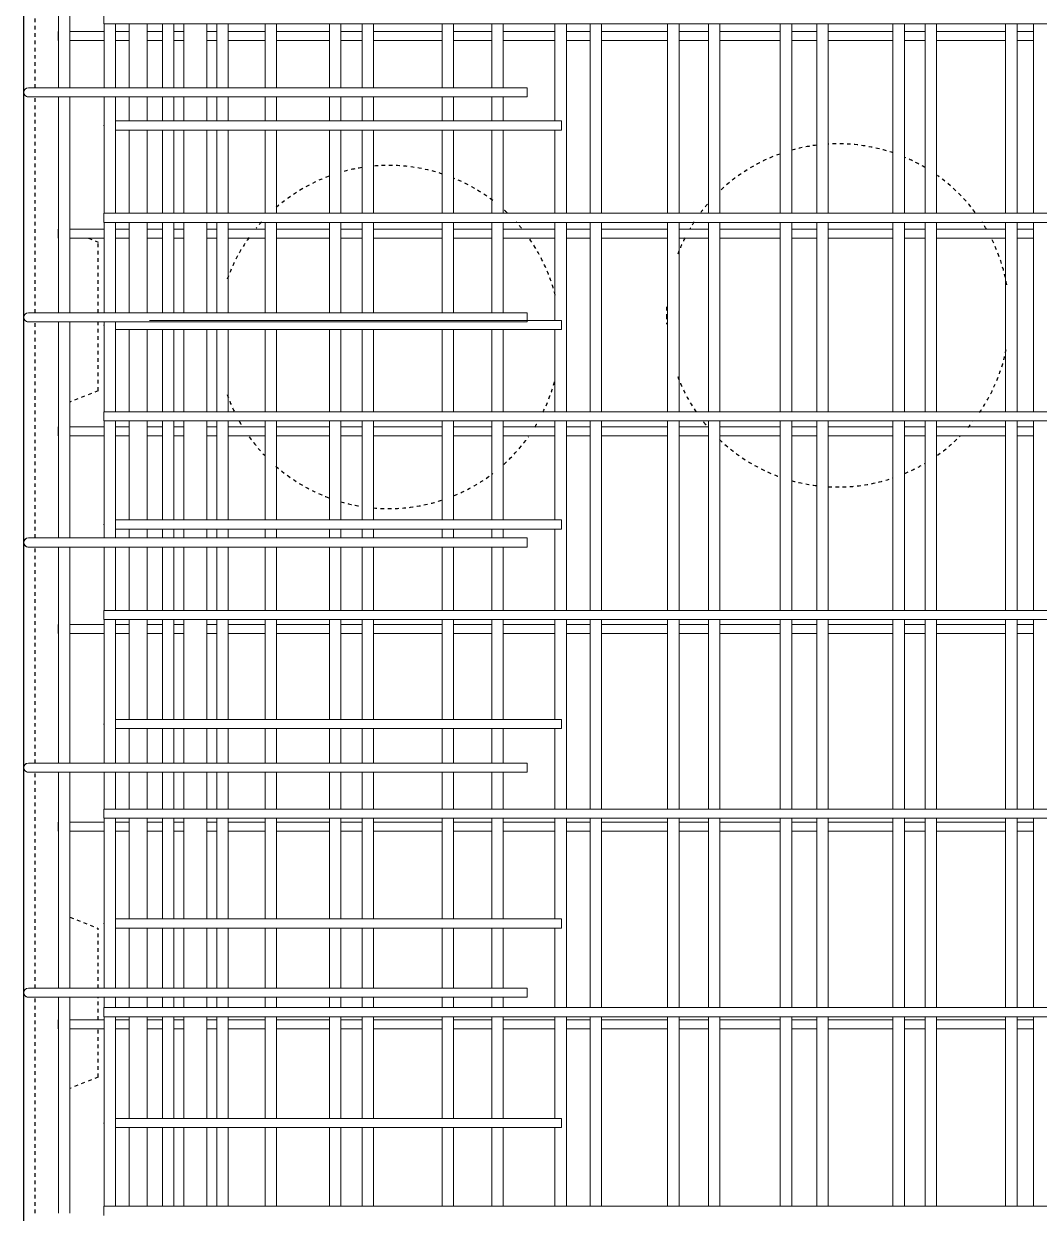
# Model space of a CAD drawing. Header units: millimetres. Extents: x -7141 to 5307, y -2677 to 10424.
# Drawn here: x -4296 to -3409, y 894 to 1933 of the extents above; entities that cross this region are included whole.
import ezdxf

# ---------------------------------------------------------------- set-up
doc = ezdxf.new("R2010")
doc.units = ezdxf.units.MM
doc.linetypes.add('Dash', pattern=[6.36, 3.18, -3.18])
for name, color, linetype, lineweight in [('A-WALL', 113, 'Continuous', 25), ('A-WALL-HDLN', 110, 'Dash', 25), ('S-RBAR', 171, 'Continuous', 18)]:
    doc.layers.add(name, color=color, linetype=linetype, lineweight=lineweight)

msp = doc.modelspace()

# ---------------------------------------------------------------- linework, layer by layer
at = {"layer": 'A-WALL'}
msp.add_line((-4296.2, -1395), (-4296.2, 7060), dxfattribs=at)
at = {"layer": 'A-WALL-HDLN'}
for p, q in [((-4286.2, 1877.4), (-4286.2, 2066.2)), ((-4286.2, 1680.7), (-4286.2, 1869.4)), ((-4239.7, 1745.9), (-4231.2, 1742.5)), ((-4231.2, 1680.7), (-4231.2, 1742.5)), ((-4286.2, 1483.9), (-4286.2, 1672.7)), ((-4231.2, 1612.5), (-4231.2, 1672.7)), ((-4231.2, 1612.5), (-4255.8, 1602.6)), ((-4286.2, 1287.1), (-4286.2, 1475.9)), ((-4286.2, 1090.3), (-4286.2, 1279.1)), ((-4255.8, 1152.4), (-4231.2, 1142.5)), ((-4231.2, 1090.3), (-4231.2, 1142.5)), ((-4286.2, 893.6), (-4286.2, 1082.3)), ((-4231.2, 1062.6), (-4231.2, 1082.3)), ((-4231.2, 1012.5), (-4231.2, 1054.6)), ((-4231.2, 1012.5), (-4255.8, 1002.6))]:
    msp.add_line(p, q, dxfattribs=at)
for centre, start, end in [((-3584.4, 1678.4), 97.1757, 105.7022), ((-3584.4, 1678.4), 71.1997, 93.312), ((-3977.1, 1659.5), 71.7395, 95.1833), ((-3584.4, 1678.4), 109.8485, 133.6523), ((-3584.4, 1678.4), 59.4541, 67.0534), ((-3977.1, 1659.5), 110.3882, 131.1623), ((-3977.1, 1659.5), 99.047, 106.242), ((-3584.4, 1678.4), 36.8969, 54.6256), ((-3977.1, 1659.5), 52.7393, 67.5932), ((-3977.1, 1659.5), 46.332, 47.9109), ((-3584.4, 1678.4), 139.5361, 143.1031), ((-3977.1, 1659.5), 137.8407, 140.6635), ((-3977.1, 1659.5), 39.3365, 42.1593), ((-3584.4, 1678.4), 146.9658, 149.7886), ((-3584.4, 1678.4), 30.2114, 33.0342), ((-3977.1, 1659.5), 144.5262, 160.4297), ((-3977.1, 1659.5), 14.112, 35.4738), ((-3584.4, 1678.4), 153.1355, 159.1266), ((-3584.4, 1678.4), 10.2914, 26.8645), ((-3584.4, 1678.4), 177.1277, 180), ((-3584.4, 1678.4), 180, 182.8723), ((-3584.4, 1678.4), 325.5037, 349.7086), ((-3977.1, 1659.5), 333.9749, 345.888), ((-3584.4, 1678.4), 200.8734, 214.4963), ((-3977.1, 1659.5), 199.5703, 206.0251), ((-3977.1, 1659.5), 209.3422, 211.6853), ((-3977.1, 1659.5), 328.3147, 330.6578), ((-3584.4, 1678.4), 218.3591, 220.4639), ((-3584.4, 1678.4), 319.1896, 321.6409), ((-3977.1, 1659.5), 215.548, 223.7088), ((-3977.1, 1659.5), 312.0891, 324.452), ((-3584.4, 1678.4), 305.3744, 315.3268), ((-3584.4, 1678.4), 226.3477, 250.1515), ((-3584.4, 1678.4), 292.9466, 300.5459), ((-3977.1, 1659.5), 228.8377, 249.6118), ((-3977.1, 1659.5), 292.4068, 307.2607), ((-3584.4, 1678.4), 254.2978, 262.8243), ((-3584.4, 1678.4), 266.688, 288.8003), ((-3977.1, 1659.5), 253.758, 260.953), ((-3977.1, 1659.5), 264.8167, 288.2605)]:
    msp.add_arc(centre, 150, start, end, dxfattribs=at)
at = {"layer": 'S-RBAR'}
for p, q in [((-4265.8, 1877.4), (-4265.8, 2066.2)), ((-4255.8, 1877.4), (-4255.8, 2066.2)), ((-4226.2, 1933.3), (-4226.2, 1941.3)), ((-4266.2, 1918.7), (-4266.2, 1926.7)), ((-4255.8, 1926.7), (-4225.9, 1926.7)), ((-4226.2, 1933.3), (-2591.2, 1933.3)), ((-4225.9, 1877.4), (-4225.9, 1933.3)), ((-4215.9, 1877.4), (-4215.9, 1933.3)), ((-4215.9, 1926.7), (-4204.2, 1926.7)), ((-4204.2, 1877.4), (-4204.2, 1933.3)), ((-4188.2, 1877.4), (-4188.2, 1933.3)), ((-4188.2, 1926.7), (-4174.9, 1926.7)), ((-4174.9, 1877.4), (-4174.9, 1933.3)), ((-4164.9, 1877.4), (-4164.9, 1933.3)), ((-4164.9, 1926.7), (-4156.2, 1926.7)), ((-4156.2, 1877.4), (-4156.2, 1933.3)), ((-4136.2, 1877.4), (-4136.2, 1933.3)), ((-4136.2, 1926.7), (-4127.4, 1926.7)), ((-4127.4, 1877.4), (-4127.4, 1933.3)), ((-4117.4, 1877.4), (-4117.4, 1933.3)), ((-4117.4, 1926.7), (-4085.2, 1926.7)), ((-4085.2, 1877.4), (-4085.2, 1933.3)), ((-4075.2, 1877.4), (-4075.2, 1933.3)), ((-4075.2, 1926.7), (-4028.9, 1926.7)), ((-4028.9, 1877.4), (-4028.9, 1933.3)), ((-4018.9, 1877.4), (-4018.9, 1933.3)), ((-4018.9, 1926.7), (-4000.5, 1926.7)), ((-4000.5, 1877.4), (-4000.5, 1933.3)), ((-3990.5, 1877.4), (-3990.5, 1933.3)), ((-3990.5, 1926.7), (-3930.4, 1926.7)), ((-3930.4, 1877.4), (-3930.4, 1933.3)), ((-3920.4, 1877.4), (-3920.4, 1933.3)), ((-3920.4, 1926.7), (-3887, 1926.7)), ((-3887, 1877.4), (-3887, 1933.3)), ((-3877, 1877.4), (-3877, 1933.3)), ((-3877, 1926.7), (-3831.9, 1926.7)), ((-3831.9, 1848.4), (-3831.9, 1933.3)), ((-3821.9, 1767.7), (-3821.9, 1933.3)), ((-3821.9, 1926.7), (-3801.1, 1926.7)), ((-3801.1, 1767.7), (-3801.1, 1933.3)), ((-3791.1, 1767.7), (-3791.1, 1933.3)), ((-3791.1, 1926.7), (-3733.4, 1926.7)), ((-3733.4, 1767.7), (-3733.4, 1933.3)), ((-3723.4, 1767.7), (-3723.4, 1933.3)), ((-3723.4, 1926.7), (-3697.6, 1926.7)), ((-3697.6, 1767.7), (-3697.6, 1933.3)), ((-3687.6, 1767.7), (-3687.6, 1933.3)), ((-3687.6, 1926.7), (-3634.9, 1926.7)), ((-3634.9, 1767.7), (-3634.9, 1933.3)), ((-3624.9, 1767.7), (-3624.9, 1933.3)), ((-3624.9, 1926.7), (-3602.9, 1926.7)), ((-3602.9, 1767.7), (-3602.9, 1933.3)), ((-3592.9, 1767.7), (-3592.9, 1933.3)), ((-3592.9, 1926.7), (-3536.4, 1926.7)), ((-3536.4, 1767.7), (-3536.4, 1933.3)), ((-3526.4, 1767.7), (-3526.4, 1933.3)), ((-3526.4, 1926.7), (-3508.2, 1926.7)), ((-3508.2, 1767.7), (-3508.2, 1933.3)), ((-3498.2, 1767.7), (-3498.2, 1933.3)), ((-3498.2, 1926.7), (-3437.9, 1926.7)), ((-3437.9, 1767.7), (-3437.9, 1933.3)), ((-3427.9, 1767.7), (-3427.9, 1933.3)), ((-3427.9, 1926.7), (-3413.5, 1926.7)), ((-3413.5, 1767.7), (-3413.5, 1933.3)), ((-4255.8, 1918.7), (-4225.9, 1918.7)), ((-4215.9, 1918.7), (-4204.2, 1918.7)), ((-4188.2, 1918.7), (-4174.9, 1918.7)), ((-4164.9, 1918.7), (-4156.2, 1918.7)), ((-4136.2, 1918.7), (-4127.4, 1918.7)), ((-4117.4, 1918.7), (-4085.2, 1918.7)), ((-4075.2, 1918.7), (-4028.9, 1918.7)), ((-4018.9, 1918.7), (-4000.5, 1918.7)), ((-3990.5, 1918.7), (-3930.4, 1918.7)), ((-3920.4, 1918.7), (-3887, 1918.7)), ((-3877, 1918.7), (-3831.9, 1918.7)), ((-3821.9, 1918.7), (-3801.1, 1918.7)), ((-3791.1, 1918.7), (-3733.4, 1918.7)), ((-3723.4, 1918.7), (-3697.6, 1918.7)), ((-3687.6, 1918.7), (-3634.9, 1918.7)), ((-3624.9, 1918.7), (-3602.9, 1918.7)), ((-3592.9, 1918.7), (-3536.4, 1918.7)), ((-3526.4, 1918.7), (-3508.2, 1918.7)), ((-3498.2, 1918.7), (-3437.9, 1918.7)), ((-3427.9, 1918.7), (-3413.5, 1918.7)), ((-4272.2, 1877.4), (-4292.2, 1877.4)), ((-4272.2, 1877.4), (-3856.2, 1877.4)), ((-3856.2, 1869.4), (-3856.2, 1877.4)), ((-4272.2, 1869.4), (-4292.2, 1869.4)), ((-4272.2, 1869.4), (-3856.2, 1869.4)), ((-4265.8, 1680.7), (-4265.8, 1869.4)), ((-4255.8, 1680.7), (-4255.8, 1869.4)), ((-4225.9, 1767.7), (-4225.9, 1869.4)), ((-4215.9, 1767.7), (-4215.9, 1869.4)), ((-4204.2, 1848.4), (-4204.2, 1869.4)), ((-4188.2, 1848.4), (-4188.2, 1869.4)), ((-4174.9, 1848.4), (-4174.9, 1869.4)), ((-4164.9, 1848.4), (-4164.9, 1869.4)), ((-4156.2, 1848.4), (-4156.2, 1869.4)), ((-4136.2, 1848.4), (-4136.2, 1869.4)), ((-4127.4, 1848.4), (-4127.4, 1869.4)), ((-4117.4, 1848.4), (-4117.4, 1869.4)), ((-4085.2, 1848.4), (-4085.2, 1869.4)), ((-4075.2, 1848.4), (-4075.2, 1869.4)), ((-4028.9, 1848.4), (-4028.9, 1869.4)), ((-4018.9, 1848.4), (-4018.9, 1869.4)), ((-4000.5, 1848.4), (-4000.5, 1869.4)), ((-3990.5, 1848.4), (-3990.5, 1869.4)), ((-3930.4, 1848.4), (-3930.4, 1869.4)), ((-3920.4, 1848.4), (-3920.4, 1869.4)), ((-3887, 1848.4), (-3887, 1869.4)), ((-3877, 1848.4), (-3877, 1869.4)), ((-4186.2, 1848.4), (-4216.3, 1848.4)), ((-4186.2, 1840.4), (-4216.3, 1840.4)), ((-4204.2, 1767.7), (-4204.2, 1840.4)), ((-4188.2, 1767.7), (-4188.2, 1840.4)), ((-4186.2, 1848.4), (-3826.2, 1848.4)), ((-4186.2, 1840.4), (-3826.2, 1840.4)), ((-4174.9, 1767.7), (-4174.9, 1840.4)), ((-4164.9, 1767.7), (-4164.9, 1840.4)), ((-4156.2, 1767.7), (-4156.2, 1840.4)), ((-4136.2, 1767.7), (-4136.2, 1840.4)), ((-4127.4, 1767.7), (-4127.4, 1840.4)), ((-4117.4, 1767.7), (-4117.4, 1840.4)), ((-4085.2, 1767.7), (-4085.2, 1840.4)), ((-4075.2, 1767.7), (-4075.2, 1840.4)), ((-4028.9, 1767.7), (-4028.9, 1840.4)), ((-4018.9, 1767.7), (-4018.9, 1840.4)), ((-4000.5, 1767.7), (-4000.5, 1840.4)), ((-3990.5, 1767.7), (-3990.5, 1840.4)), ((-3930.4, 1767.7), (-3930.4, 1840.4)), ((-3920.4, 1767.7), (-3920.4, 1840.4)), ((-3887, 1767.7), (-3887, 1840.4)), ((-3877, 1767.7), (-3877, 1840.4)), ((-3831.9, 1767.7), (-3831.9, 1840.4)), ((-3826.2, 1840.4), (-3826.2, 1848.4)), ((-4226.2, 1767.7), (-2591.2, 1767.7)), ((-4226.2, 1759.7), (-4226.2, 1767.7)), ((-4226.2, 1759.7), (-2591.2, 1759.7)), ((-4225.9, 1680.7), (-4225.9, 1759.7)), ((-4215.9, 1680.7), (-4215.9, 1759.7)), ((-4204.2, 1680.7), (-4204.2, 1759.7)), ((-4188.2, 1680.7), (-4188.2, 1759.7)), ((-4174.9, 1680.7), (-4174.9, 1759.7)), ((-4164.9, 1680.7), (-4164.9, 1759.7)), ((-4156.2, 1680.7), (-4156.2, 1759.7)), ((-4136.2, 1680.7), (-4136.2, 1759.7)), ((-4127.4, 1680.7), (-4127.4, 1759.7)), ((-4117.4, 1680.7), (-4117.4, 1759.7)), ((-4085.2, 1680.7), (-4085.2, 1759.7)), ((-4075.2, 1680.7), (-4075.2, 1759.7)), ((-4028.9, 1680.7), (-4028.9, 1759.7)), ((-4018.9, 1680.7), (-4018.9, 1759.7)), ((-4000.5, 1680.7), (-4000.5, 1759.7)), ((-3990.5, 1680.7), (-3990.5, 1759.7)), ((-3930.4, 1680.7), (-3930.4, 1759.7)), ((-3920.4, 1680.7), (-3920.4, 1759.7)), ((-3887, 1680.7), (-3887, 1759.7)), ((-3877, 1680.7), (-3877, 1759.7)), ((-3831.9, 1674), (-3831.9, 1759.7)), ((-3821.9, 1594.1), (-3821.9, 1759.7)), ((-3801.1, 1594.1), (-3801.1, 1759.7)), ((-3791.1, 1594.1), (-3791.1, 1759.7)), ((-3733.4, 1594.1), (-3733.4, 1759.7)), ((-3723.4, 1594.1), (-3723.4, 1759.7)), ((-3697.6, 1594.1), (-3697.6, 1759.7)), ((-3687.6, 1594.1), (-3687.6, 1759.7)), ((-3634.9, 1594.1), (-3634.9, 1759.7)), ((-3624.9, 1594.1), (-3624.9, 1759.7)), ((-3602.9, 1594.1), (-3602.9, 1759.7)), ((-3592.9, 1594.1), (-3592.9, 1759.7)), ((-3536.4, 1594.1), (-3536.4, 1759.7)), ((-3526.4, 1594.1), (-3526.4, 1759.7)), ((-3508.2, 1594.1), (-3508.2, 1759.7)), ((-3498.2, 1594.1), (-3498.2, 1759.7)), ((-3437.9, 1594.1), (-3437.9, 1759.7)), ((-3427.9, 1594.1), (-3427.9, 1759.7)), ((-3413.5, 1594.1), (-3413.5, 1759.7)), ((-4266.2, 1745.9), (-4266.2, 1753.9)), ((-4255.8, 1753.9), (-4225.9, 1753.9)), ((-4215.9, 1753.9), (-4204.2, 1753.9)), ((-4188.2, 1753.9), (-4174.9, 1753.9)), ((-4164.9, 1753.9), (-4156.2, 1753.9)), ((-4136.2, 1753.9), (-4127.4, 1753.9)), ((-4117.4, 1753.9), (-4085.2, 1753.9)), ((-4075.2, 1753.9), (-4028.9, 1753.9)), ((-4018.9, 1753.9), (-4000.5, 1753.9)), ((-3990.5, 1753.9), (-3930.4, 1753.9)), ((-3920.4, 1753.9), (-3887, 1753.9)), ((-3877, 1753.9), (-3831.9, 1753.9)), ((-3821.9, 1753.9), (-3801.1, 1753.9)), ((-3791.1, 1753.9), (-3733.4, 1753.9)), ((-3723.4, 1753.9), (-3697.6, 1753.9)), ((-3687.6, 1753.9), (-3634.9, 1753.9)), ((-3624.9, 1753.9), (-3602.9, 1753.9)), ((-3592.9, 1753.9), (-3536.4, 1753.9)), ((-3526.4, 1753.9), (-3508.2, 1753.9)), ((-3498.2, 1753.9), (-3437.9, 1753.9)), ((-3427.9, 1753.9), (-3413.5, 1753.9)), ((-4255.8, 1745.9), (-4225.9, 1745.9)), ((-4215.9, 1745.9), (-4204.2, 1745.9)), ((-4188.2, 1745.9), (-4174.9, 1745.9)), ((-4164.9, 1745.9), (-4156.2, 1745.9)), ((-4136.2, 1745.9), (-4127.4, 1745.9)), ((-4117.4, 1745.9), (-4085.2, 1745.9)), ((-4075.2, 1745.9), (-4028.9, 1745.9)), ((-4018.9, 1745.9), (-4000.5, 1745.9)), ((-3990.5, 1745.9), (-3930.4, 1745.9)), ((-3920.4, 1745.9), (-3887, 1745.9)), ((-3877, 1745.9), (-3831.9, 1745.9)), ((-3821.9, 1745.9), (-3801.1, 1745.9)), ((-3791.1, 1745.9), (-3733.4, 1745.9)), ((-3723.4, 1745.9), (-3697.6, 1745.9)), ((-3687.6, 1745.9), (-3634.9, 1745.9)), ((-3624.9, 1745.9), (-3602.9, 1745.9)), ((-3592.9, 1745.9), (-3536.4, 1745.9)), ((-3526.4, 1745.9), (-3508.2, 1745.9)), ((-3498.2, 1745.9), (-3437.9, 1745.9)), ((-3427.9, 1745.9), (-3413.5, 1745.9)), ((-4272.2, 1680.7), (-4292.2, 1680.7)), ((-4272.2, 1680.7), (-3856.2, 1680.7)), ((-3856.2, 1672.7), (-3856.2, 1680.7)), ((-4272.2, 1672.7), (-4292.2, 1672.7)), ((-4272.2, 1672.7), (-3856.2, 1672.7)), ((-4265.8, 1483.9), (-4265.8, 1672.7)), ((-4255.8, 1483.9), (-4255.8, 1672.7)), ((-4225.9, 1594.1), (-4225.9, 1672.7)), ((-4186.2, 1666), (-4216.3, 1666)), ((-4215.9, 1594.1), (-4215.9, 1672.7)), ((-4204.2, 1594.1), (-4204.2, 1666)), ((-4188.2, 1594.1), (-4188.2, 1666)), ((-4186.2, 1674), (-3826.2, 1674)), ((-4186.2, 1666), (-3826.2, 1666)), ((-4174.9, 1594.1), (-4174.9, 1666)), ((-4164.9, 1594.1), (-4164.9, 1666)), ((-4156.2, 1594.1), (-4156.2, 1666)), ((-4136.2, 1594.1), (-4136.2, 1666)), ((-4127.4, 1594.1), (-4127.4, 1666)), ((-4117.4, 1594.1), (-4117.4, 1666)), ((-4085.2, 1594.1), (-4085.2, 1666)), ((-4075.2, 1594.1), (-4075.2, 1666)), ((-4028.9, 1594.1), (-4028.9, 1666)), ((-4018.9, 1594.1), (-4018.9, 1666)), ((-4000.5, 1594.1), (-4000.5, 1666)), ((-3990.5, 1594.1), (-3990.5, 1666)), ((-3930.4, 1594.1), (-3930.4, 1666)), ((-3920.4, 1594.1), (-3920.4, 1666)), ((-3887, 1594.1), (-3887, 1666)), ((-3877, 1594.1), (-3877, 1666)), ((-3831.9, 1594.1), (-3831.9, 1666)), ((-3826.2, 1666), (-3826.2, 1674)), ((-4226.2, 1594.1), (-2591.2, 1594.1)), ((-4226.2, 1586.1), (-4226.2, 1594.1)), ((-4266.2, 1573.1), (-4266.2, 1581.1)), ((-4255.8, 1581.1), (-4225.9, 1581.1)), ((-4226.2, 1586.1), (-2591.2, 1586.1)), ((-4225.9, 1483.9), (-4225.9, 1586.1)), ((-4215.9, 1483.9), (-4215.9, 1586.1)), ((-4215.9, 1581.1), (-4204.2, 1581.1)), ((-4204.2, 1499.6), (-4204.2, 1586.1)), ((-4188.2, 1499.6), (-4188.2, 1586.1)), ((-4188.2, 1581.1), (-4174.9, 1581.1)), ((-4174.9, 1499.6), (-4174.9, 1586.1)), ((-4164.9, 1499.6), (-4164.9, 1586.1)), ((-4164.9, 1581.1), (-4156.2, 1581.1)), ((-4156.2, 1499.6), (-4156.2, 1586.1)), ((-4136.2, 1499.6), (-4136.2, 1586.1)), ((-4136.2, 1581.1), (-4127.4, 1581.1)), ((-4127.4, 1499.6), (-4127.4, 1586.1)), ((-4117.4, 1499.6), (-4117.4, 1586.1)), ((-4117.4, 1581.1), (-4085.2, 1581.1)), ((-4085.2, 1499.6), (-4085.2, 1586.1)), ((-4075.2, 1499.6), (-4075.2, 1586.1)), ((-4075.2, 1581.1), (-4028.9, 1581.1)), ((-4028.9, 1499.6), (-4028.9, 1586.1)), ((-4018.9, 1499.6), (-4018.9, 1586.1)), ((-4018.9, 1581.1), (-4000.5, 1581.1)), ((-4000.5, 1499.6), (-4000.5, 1586.1)), ((-3990.5, 1499.6), (-3990.5, 1586.1)), ((-3990.5, 1581.1), (-3930.4, 1581.1)), ((-3930.4, 1499.6), (-3930.4, 1586.1)), ((-3920.4, 1499.6), (-3920.4, 1586.1)), ((-3920.4, 1581.1), (-3887, 1581.1)), ((-3887, 1499.6), (-3887, 1586.1)), ((-3877, 1499.6), (-3877, 1586.1)), ((-3877, 1581.1), (-3831.9, 1581.1)), ((-3831.9, 1499.6), (-3831.9, 1586.1)), ((-3821.9, 1420.5), (-3821.9, 1586.1)), ((-3821.9, 1581.1), (-3801.1, 1581.1)), ((-3801.1, 1420.5), (-3801.1, 1586.1)), ((-3791.1, 1420.5), (-3791.1, 1586.1)), ((-3791.1, 1581.1), (-3733.4, 1581.1)), ((-3733.4, 1420.5), (-3733.4, 1586.1)), ((-3723.4, 1420.5), (-3723.4, 1586.1)), ((-3723.4, 1581.1), (-3697.6, 1581.1)), ((-3697.6, 1420.5), (-3697.6, 1586.1)), ((-3687.6, 1420.5), (-3687.6, 1586.1)), ((-3687.6, 1581.1), (-3634.9, 1581.1)), ((-3634.9, 1420.5), (-3634.9, 1586.1)), ((-3624.9, 1420.5), (-3624.9, 1586.1)), ((-3624.9, 1581.1), (-3602.9, 1581.1)), ((-3602.9, 1420.5), (-3602.9, 1586.1)), ((-3592.9, 1420.5), (-3592.9, 1586.1)), ((-3592.9, 1581.1), (-3536.4, 1581.1)), ((-3536.4, 1420.5), (-3536.4, 1586.1)), ((-3526.4, 1420.5), (-3526.4, 1586.1)), ((-3526.4, 1581.1), (-3508.2, 1581.1)), ((-3508.2, 1420.5), (-3508.2, 1586.1)), ((-3498.2, 1420.5), (-3498.2, 1586.1)), ((-3498.2, 1581.1), (-3437.9, 1581.1)), ((-3437.9, 1420.5), (-3437.9, 1586.1)), ((-3427.9, 1420.5), (-3427.9, 1586.1)), ((-3427.9, 1581.1), (-3413.5, 1581.1)), ((-3413.5, 1420.5), (-3413.5, 1586.1)), ((-4255.8, 1573.1), (-4225.9, 1573.1)), ((-4215.9, 1573.1), (-4204.2, 1573.1)), ((-4188.2, 1573.1), (-4174.9, 1573.1)), ((-4164.9, 1573.1), (-4156.2, 1573.1)), ((-4136.2, 1573.1), (-4127.4, 1573.1)), ((-4117.4, 1573.1), (-4085.2, 1573.1)), ((-4075.2, 1573.1), (-4028.9, 1573.1)), ((-4018.9, 1573.1), (-4000.5, 1573.1)), ((-3990.5, 1573.1), (-3930.4, 1573.1)), ((-3920.4, 1573.1), (-3887, 1573.1)), ((-3877, 1573.1), (-3831.9, 1573.1)), ((-3821.9, 1573.1), (-3801.1, 1573.1)), ((-3791.1, 1573.1), (-3733.4, 1573.1)), ((-3723.4, 1573.1), (-3697.6, 1573.1)), ((-3687.6, 1573.1), (-3634.9, 1573.1)), ((-3624.9, 1573.1), (-3602.9, 1573.1)), ((-3592.9, 1573.1), (-3536.4, 1573.1)), ((-3526.4, 1573.1), (-3508.2, 1573.1)), ((-3498.2, 1573.1), (-3437.9, 1573.1)), ((-3427.9, 1573.1), (-3413.5, 1573.1)), ((-4186.2, 1499.6), (-4216.3, 1499.6)), ((-4186.2, 1499.6), (-3826.2, 1499.6)), ((-3826.2, 1491.6), (-3826.2, 1499.6)), ((-4186.2, 1491.6), (-4216.3, 1491.6)), ((-4204.2, 1483.9), (-4204.2, 1491.6)), ((-4188.2, 1483.9), (-4188.2, 1491.6)), ((-4186.2, 1491.6), (-3826.2, 1491.6)), ((-4174.9, 1483.9), (-4174.9, 1491.6)), ((-4164.9, 1483.9), (-4164.9, 1491.6)), ((-4156.2, 1483.9), (-4156.2, 1491.6)), ((-4136.2, 1483.9), (-4136.2, 1491.6)), ((-4127.4, 1483.9), (-4127.4, 1491.6)), ((-4117.4, 1483.9), (-4117.4, 1491.6)), ((-4085.2, 1483.9), (-4085.2, 1491.6)), ((-4075.2, 1483.9), (-4075.2, 1491.6)), ((-4028.9, 1483.9), (-4028.9, 1491.6)), ((-4018.9, 1483.9), (-4018.9, 1491.6)), ((-4000.5, 1483.9), (-4000.5, 1491.6)), ((-3990.5, 1483.9), (-3990.5, 1491.6)), ((-3930.4, 1483.9), (-3930.4, 1491.6)), ((-3920.4, 1483.9), (-3920.4, 1491.6)), ((-3887, 1483.9), (-3887, 1491.6)), ((-3877, 1483.9), (-3877, 1491.6)), ((-3831.9, 1420.5), (-3831.9, 1491.6)), ((-4272.2, 1483.9), (-4292.2, 1483.9)), ((-4272.2, 1483.9), (-3856.2, 1483.9)), ((-3856.2, 1475.9), (-3856.2, 1483.9)), ((-4272.2, 1475.9), (-4292.2, 1475.9)), ((-4272.2, 1475.9), (-3856.2, 1475.9)), ((-4265.8, 1287.1), (-4265.8, 1475.9)), ((-4255.8, 1287.1), (-4255.8, 1475.9)), ((-4225.9, 1420.5), (-4225.9, 1475.9)), ((-4215.9, 1420.5), (-4215.9, 1475.9)), ((-4204.2, 1420.5), (-4204.2, 1475.9)), ((-4188.2, 1420.5), (-4188.2, 1475.9)), ((-4174.9, 1420.5), (-4174.9, 1475.9)), ((-4164.9, 1420.5), (-4164.9, 1475.9)), ((-4156.2, 1420.5), (-4156.2, 1475.9)), ((-4136.2, 1420.5), (-4136.2, 1475.9)), ((-4127.4, 1420.5), (-4127.4, 1475.9)), ((-4117.4, 1420.5), (-4117.4, 1475.9)), ((-4085.2, 1420.5), (-4085.2, 1475.9)), ((-4075.2, 1420.5), (-4075.2, 1475.9)), ((-4028.9, 1420.5), (-4028.9, 1475.9)), ((-4018.9, 1420.5), (-4018.9, 1475.9)), ((-4000.5, 1420.5), (-4000.5, 1475.9)), ((-3990.5, 1420.5), (-3990.5, 1475.9)), ((-3930.4, 1420.5), (-3930.4, 1475.9)), ((-3920.4, 1420.5), (-3920.4, 1475.9)), ((-3887, 1420.5), (-3887, 1475.9)), ((-3877, 1420.5), (-3877, 1475.9)), ((-4226.2, 1420.5), (-2591.2, 1420.5)), ((-4226.2, 1412.5), (-4226.2, 1420.5)), ((-4266.2, 1400.2), (-4266.2, 1408.2)), ((-4255.8, 1408.2), (-4225.9, 1408.2)), ((-4226.2, 1412.5), (-2591.2, 1412.5)), ((-4225.9, 1287.1), (-4225.9, 1412.5)), ((-4215.9, 1287.1), (-4215.9, 1412.5)), ((-4215.9, 1408.2), (-4204.2, 1408.2)), ((-4204.2, 1325.2), (-4204.2, 1412.5)), ((-4188.2, 1325.2), (-4188.2, 1412.5)), ((-4188.2, 1408.2), (-4174.9, 1408.2)), ((-4174.9, 1325.2), (-4174.9, 1412.5)), ((-4164.9, 1325.2), (-4164.9, 1412.5)), ((-4164.9, 1408.2), (-4156.2, 1408.2)), ((-4156.2, 1325.2), (-4156.2, 1412.5)), ((-4136.2, 1325.2), (-4136.2, 1412.5)), ((-4136.2, 1408.2), (-4127.4, 1408.2)), ((-4127.4, 1325.2), (-4127.4, 1412.5)), ((-4117.4, 1325.2), (-4117.4, 1412.5)), ((-4117.4, 1408.2), (-4085.2, 1408.2)), ((-4085.2, 1325.2), (-4085.2, 1412.5)), ((-4075.2, 1325.2), (-4075.2, 1412.5)), ((-4075.2, 1408.2), (-4028.9, 1408.2)), ((-4028.9, 1325.2), (-4028.9, 1412.5)), ((-4018.9, 1325.2), (-4018.9, 1412.5)), ((-4018.9, 1408.2), (-4000.5, 1408.2)), ((-4000.5, 1325.2), (-4000.5, 1412.5)), ((-3990.5, 1325.2), (-3990.5, 1412.5)), ((-3990.5, 1408.2), (-3930.4, 1408.2)), ((-3930.4, 1325.2), (-3930.4, 1412.5)), ((-3920.4, 1325.2), (-3920.4, 1412.5)), ((-3920.4, 1408.2), (-3887, 1408.2)), ((-3887, 1325.2), (-3887, 1412.5)), ((-3877, 1325.2), (-3877, 1412.5)), ((-3877, 1408.2), (-3831.9, 1408.2)), ((-3831.9, 1325.2), (-3831.9, 1412.5)), ((-3821.9, 1246.9), (-3821.9, 1412.5)), ((-3821.9, 1408.2), (-3801.1, 1408.2)), ((-3801.1, 1246.9), (-3801.1, 1412.5)), ((-3791.1, 1246.9), (-3791.1, 1412.5)), ((-3791.1, 1408.2), (-3733.4, 1408.2)), ((-3733.4, 1246.9), (-3733.4, 1412.5)), ((-3723.4, 1246.9), (-3723.4, 1412.5)), ((-3723.4, 1408.2), (-3697.6, 1408.2)), ((-3697.6, 1246.9), (-3697.6, 1412.5)), ((-3687.6, 1246.9), (-3687.6, 1412.5)), ((-3687.6, 1408.2), (-3634.9, 1408.2)), ((-3634.9, 1246.9), (-3634.9, 1412.5)), ((-3624.9, 1246.9), (-3624.9, 1412.5)), ((-3624.9, 1408.2), (-3602.9, 1408.2)), ((-3602.9, 1246.9), (-3602.9, 1412.5)), ((-3592.9, 1246.9), (-3592.9, 1412.5)), ((-3592.9, 1408.2), (-3536.4, 1408.2)), ((-3536.4, 1246.9), (-3536.4, 1412.5)), ((-3526.4, 1246.9), (-3526.4, 1412.5)), ((-3526.4, 1408.2), (-3508.2, 1408.2)), ((-3508.2, 1246.9), (-3508.2, 1412.5)), ((-3498.2, 1246.9), (-3498.2, 1412.5)), ((-3498.2, 1408.2), (-3437.9, 1408.2)), ((-3437.9, 1246.9), (-3437.9, 1412.5)), ((-3427.9, 1246.9), (-3427.9, 1412.5)), ((-3427.9, 1408.2), (-3413.5, 1408.2)), ((-3413.5, 1246.9), (-3413.5, 1412.5)), ((-4255.8, 1400.2), (-4225.9, 1400.2)), ((-4215.9, 1400.2), (-4204.2, 1400.2)), ((-4188.2, 1400.2), (-4174.9, 1400.2)), ((-4164.9, 1400.2), (-4156.2, 1400.2)), ((-4136.2, 1400.2), (-4127.4, 1400.2)), ((-4117.4, 1400.2), (-4085.2, 1400.2)), ((-4075.2, 1400.2), (-4028.9, 1400.2)), ((-4018.9, 1400.2), (-4000.5, 1400.2)), ((-3990.5, 1400.2), (-3930.4, 1400.2)), ((-3920.4, 1400.2), (-3887, 1400.2)), ((-3877, 1400.2), (-3831.9, 1400.2)), ((-3821.9, 1400.2), (-3801.1, 1400.2)), ((-3791.1, 1400.2), (-3733.4, 1400.2)), ((-3723.4, 1400.2), (-3697.6, 1400.2)), ((-3687.6, 1400.2), (-3634.9, 1400.2)), ((-3624.9, 1400.2), (-3602.9, 1400.2)), ((-3592.9, 1400.2), (-3536.4, 1400.2)), ((-3526.4, 1400.2), (-3508.2, 1400.2)), ((-3498.2, 1400.2), (-3437.9, 1400.2)), ((-3427.9, 1400.2), (-3413.5, 1400.2)), ((-4186.2, 1325.2), (-4216.3, 1325.2)), ((-4186.2, 1325.2), (-3826.2, 1325.2)), ((-3826.2, 1317.2), (-3826.2, 1325.2)), ((-4186.2, 1317.2), (-4216.3, 1317.2)), ((-4204.2, 1287.1), (-4204.2, 1317.2)), ((-4188.2, 1287.1), (-4188.2, 1317.2)), ((-4186.2, 1317.2), (-3826.2, 1317.2)), ((-4174.9, 1287.1), (-4174.9, 1317.2)), ((-4164.9, 1287.1), (-4164.9, 1317.2)), ((-4156.2, 1287.1), (-4156.2, 1317.2)), ((-4136.2, 1287.1), (-4136.2, 1317.2)), ((-4127.4, 1287.1), (-4127.4, 1317.2)), ((-4117.4, 1287.1), (-4117.4, 1317.2)), ((-4085.2, 1287.1), (-4085.2, 1317.2)), ((-4075.2, 1287.1), (-4075.2, 1317.2)), ((-4028.9, 1287.1), (-4028.9, 1317.2)), ((-4018.9, 1287.1), (-4018.9, 1317.2)), ((-4000.5, 1287.1), (-4000.5, 1317.2)), ((-3990.5, 1287.1), (-3990.5, 1317.2)), ((-3930.4, 1287.1), (-3930.4, 1317.2)), ((-3920.4, 1287.1), (-3920.4, 1317.2)), ((-3887, 1287.1), (-3887, 1317.2)), ((-3877, 1287.1), (-3877, 1317.2)), ((-3831.9, 1246.9), (-3831.9, 1317.2)), ((-4272.2, 1287.1), (-4292.2, 1287.1)), ((-4272.2, 1279.1), (-4292.2, 1279.1)), ((-4272.2, 1287.1), (-3856.2, 1287.1)), ((-4272.2, 1279.1), (-3856.2, 1279.1)), ((-4265.8, 1090.3), (-4265.8, 1279.1)), ((-4255.8, 1090.3), (-4255.8, 1279.1)), ((-4225.9, 1246.9), (-4225.9, 1279.1)), ((-4215.9, 1246.9), (-4215.9, 1279.1)), ((-4204.2, 1246.9), (-4204.2, 1279.1)), ((-4188.2, 1246.9), (-4188.2, 1279.1)), ((-4174.9, 1246.9), (-4174.9, 1279.1)), ((-4164.9, 1246.9), (-4164.9, 1279.1)), ((-4156.2, 1246.9), (-4156.2, 1279.1)), ((-4136.2, 1246.9), (-4136.2, 1279.1)), ((-4127.4, 1246.9), (-4127.4, 1279.1)), ((-4117.4, 1246.9), (-4117.4, 1279.1)), ((-4085.2, 1246.9), (-4085.2, 1279.1)), ((-4075.2, 1246.9), (-4075.2, 1279.1)), ((-4028.9, 1246.9), (-4028.9, 1279.1)), ((-4018.9, 1246.9), (-4018.9, 1279.1)), ((-4000.5, 1246.9), (-4000.5, 1279.1)), ((-3990.5, 1246.9), (-3990.5, 1279.1)), ((-3930.4, 1246.9), (-3930.4, 1279.1)), ((-3920.4, 1246.9), (-3920.4, 1279.1)), ((-3887, 1246.9), (-3887, 1279.1)), ((-3877, 1246.9), (-3877, 1279.1)), ((-3856.2, 1279.1), (-3856.2, 1287.1)), ((-4226.2, 1246.9), (-2591.2, 1246.9)), ((-4226.2, 1238.9), (-4226.2, 1246.9)), ((-4226.2, 1238.9), (-2591.2, 1238.9)), ((-4225.9, 1090.3), (-4225.9, 1238.9)), ((-4215.9, 1090.3), (-4215.9, 1238.9)), ((-4204.2, 1150.8), (-4204.2, 1238.9)), ((-4188.2, 1150.8), (-4188.2, 1238.9)), ((-4174.9, 1150.8), (-4174.9, 1238.9)), ((-4164.9, 1150.8), (-4164.9, 1238.9)), ((-4156.2, 1150.8), (-4156.2, 1238.9)), ((-4136.2, 1150.8), (-4136.2, 1238.9)), ((-4127.4, 1150.8), (-4127.4, 1238.9)), ((-4117.4, 1150.8), (-4117.4, 1238.9)), ((-4085.2, 1150.8), (-4085.2, 1238.9)), ((-4075.2, 1150.8), (-4075.2, 1238.9)), ((-4028.9, 1150.8), (-4028.9, 1238.9)), ((-4018.9, 1150.8), (-4018.9, 1238.9)), ((-4000.5, 1150.8), (-4000.5, 1238.9)), ((-3990.5, 1150.8), (-3990.5, 1238.9)), ((-3930.4, 1150.8), (-3930.4, 1238.9)), ((-3920.4, 1150.8), (-3920.4, 1238.9)), ((-3887, 1150.8), (-3887, 1238.9)), ((-3877, 1150.8), (-3877, 1238.9)), ((-3831.9, 1150.8), (-3831.9, 1238.9)), ((-3821.9, 1073.3), (-3821.9, 1238.9)), ((-3801.1, 1073.3), (-3801.1, 1238.9)), ((-3791.1, 1073.3), (-3791.1, 1238.9)), ((-3733.4, 1073.3), (-3733.4, 1238.9)), ((-3723.4, 1073.3), (-3723.4, 1238.9)), ((-3697.6, 1073.3), (-3697.6, 1238.9)), ((-3687.6, 1073.3), (-3687.6, 1238.9)), ((-3634.9, 1073.3), (-3634.9, 1238.9)), ((-3624.9, 1073.3), (-3624.9, 1238.9)), ((-3602.9, 1073.3), (-3602.9, 1238.9)), ((-3592.9, 1073.3), (-3592.9, 1238.9)), ((-3536.4, 1073.3), (-3536.4, 1238.9)), ((-3526.4, 1073.3), (-3526.4, 1238.9)), ((-3508.2, 1073.3), (-3508.2, 1238.9)), ((-3498.2, 1073.3), (-3498.2, 1238.9)), ((-3437.9, 1073.3), (-3437.9, 1238.9)), ((-3427.9, 1073.3), (-3427.9, 1238.9)), ((-3413.5, 1073.3), (-3413.5, 1238.9)), ((-4266.2, 1227.4), (-4266.2, 1235.4)), ((-4255.8, 1235.4), (-4225.9, 1235.4)), ((-4255.8, 1227.4), (-4225.9, 1227.4)), ((-4215.9, 1235.4), (-4204.2, 1235.4)), ((-4215.9, 1227.4), (-4204.2, 1227.4)), ((-4188.2, 1235.4), (-4174.9, 1235.4)), ((-4188.2, 1227.4), (-4174.9, 1227.4)), ((-4164.9, 1235.4), (-4156.2, 1235.4)), ((-4164.9, 1227.4), (-4156.2, 1227.4)), ((-4136.2, 1235.4), (-4127.4, 1235.4)), ((-4136.2, 1227.4), (-4127.4, 1227.4)), ((-4117.4, 1235.4), (-4085.2, 1235.4)), ((-4117.4, 1227.4), (-4085.2, 1227.4)), ((-4075.2, 1235.4), (-4028.9, 1235.4)), ((-4075.2, 1227.4), (-4028.9, 1227.4)), ((-4018.9, 1235.4), (-4000.5, 1235.4)), ((-4018.9, 1227.4), (-4000.5, 1227.4)), ((-3990.5, 1235.4), (-3930.4, 1235.4)), ((-3990.5, 1227.4), (-3930.4, 1227.4)), ((-3920.4, 1235.4), (-3887, 1235.4)), ((-3920.4, 1227.4), (-3887, 1227.4)), ((-3877, 1235.4), (-3831.9, 1235.4)), ((-3877, 1227.4), (-3831.9, 1227.4)), ((-3821.9, 1235.4), (-3801.1, 1235.4)), ((-3821.9, 1227.4), (-3801.1, 1227.4)), ((-3791.1, 1235.4), (-3733.4, 1235.4)), ((-3791.1, 1227.4), (-3733.4, 1227.4)), ((-3723.4, 1235.4), (-3697.6, 1235.4)), ((-3723.4, 1227.4), (-3697.6, 1227.4)), ((-3687.6, 1235.4), (-3634.9, 1235.4)), ((-3687.6, 1227.4), (-3634.9, 1227.4)), ((-3624.9, 1235.4), (-3602.9, 1235.4)), ((-3624.9, 1227.4), (-3602.9, 1227.4)), ((-3592.9, 1235.4), (-3536.4, 1235.4)), ((-3592.9, 1227.4), (-3536.4, 1227.4)), ((-3526.4, 1235.4), (-3508.2, 1235.4)), ((-3526.4, 1227.4), (-3508.2, 1227.4)), ((-3498.2, 1235.4), (-3437.9, 1235.4)), ((-3498.2, 1227.4), (-3437.9, 1227.4)), ((-3427.9, 1235.4), (-3413.5, 1235.4)), ((-3427.9, 1227.4), (-3413.5, 1227.4)), ((-4186.2, 1150.8), (-4216.3, 1150.8)), ((-4186.2, 1150.8), (-3826.2, 1150.8)), ((-3826.2, 1142.8), (-3826.2, 1150.8)), ((-4186.2, 1142.8), (-4216.3, 1142.8)), ((-4204.2, 1090.3), (-4204.2, 1142.8)), ((-4188.2, 1090.3), (-4188.2, 1142.8)), ((-4186.2, 1142.8), (-3826.2, 1142.8)), ((-4174.9, 1090.3), (-4174.9, 1142.8)), ((-4164.9, 1090.3), (-4164.9, 1142.8)), ((-4156.2, 1090.3), (-4156.2, 1142.8)), ((-4136.2, 1090.3), (-4136.2, 1142.8)), ((-4127.4, 1090.3), (-4127.4, 1142.8)), ((-4117.4, 1090.3), (-4117.4, 1142.8)), ((-4085.2, 1090.3), (-4085.2, 1142.8)), ((-4075.2, 1090.3), (-4075.2, 1142.8)), ((-4028.9, 1090.3), (-4028.9, 1142.8)), ((-4018.9, 1090.3), (-4018.9, 1142.8)), ((-4000.5, 1090.3), (-4000.5, 1142.8)), ((-3990.5, 1090.3), (-3990.5, 1142.8)), ((-3930.4, 1090.3), (-3930.4, 1142.8)), ((-3920.4, 1090.3), (-3920.4, 1142.8)), ((-3887, 1090.3), (-3887, 1142.8)), ((-3877, 1090.3), (-3877, 1142.8)), ((-3831.9, 1073.3), (-3831.9, 1142.8)), ((-4272.2, 1090.3), (-4292.2, 1090.3)), ((-4272.2, 1082.3), (-4292.2, 1082.3)), ((-4272.2, 1090.3), (-3856.2, 1090.3)), ((-4272.2, 1082.3), (-3856.2, 1082.3)), ((-4265.8, 893.6), (-4265.8, 1082.3)), ((-4255.8, 893.6), (-4255.8, 1082.3)), ((-4225.9, 1073.3), (-4225.9, 1082.3)), ((-4215.9, 1073.3), (-4215.9, 1082.3)), ((-4204.2, 1073.3), (-4204.2, 1082.3)), ((-4188.2, 1073.3), (-4188.2, 1082.3)), ((-4174.9, 1073.3), (-4174.9, 1082.3)), ((-4164.9, 1073.3), (-4164.9, 1082.3)), ((-4156.2, 1073.3), (-4156.2, 1082.3)), ((-4136.2, 1073.3), (-4136.2, 1082.3)), ((-4127.4, 1073.3), (-4127.4, 1082.3)), ((-4117.4, 1073.3), (-4117.4, 1082.3)), ((-4085.2, 1073.3), (-4085.2, 1082.3)), ((-4075.2, 1073.3), (-4075.2, 1082.3)), ((-4028.9, 1073.3), (-4028.9, 1082.3)), ((-4018.9, 1073.3), (-4018.9, 1082.3)), ((-4000.5, 1073.3), (-4000.5, 1082.3)), ((-3990.5, 1073.3), (-3990.5, 1082.3)), ((-3930.4, 1073.3), (-3930.4, 1082.3)), ((-3920.4, 1073.3), (-3920.4, 1082.3)), ((-3887, 1073.3), (-3887, 1082.3)), ((-3877, 1073.3), (-3877, 1082.3)), ((-3856.2, 1082.3), (-3856.2, 1090.3)), ((-4226.2, 1073.3), (-2591.2, 1073.3)), ((-4226.2, 1065.3), (-4226.2, 1073.3)), ((-4266.2, 1054.6), (-4266.2, 1062.6)), ((-4255.8, 1062.6), (-4225.9, 1062.6)), ((-4226.2, 1065.3), (-2591.2, 1065.3)), ((-4225.9, 899.7), (-4225.9, 1065.3)), ((-4215.9, 899.7), (-4215.9, 1065.3)), ((-4215.9, 1062.6), (-4204.2, 1062.6)), ((-4204.2, 976.4), (-4204.2, 1065.3)), ((-4188.2, 976.4), (-4188.2, 1065.3)), ((-4188.2, 1062.6), (-4174.9, 1062.6)), ((-4174.9, 976.4), (-4174.9, 1065.3)), ((-4164.9, 976.4), (-4164.9, 1065.3)), ((-4164.9, 1062.6), (-4156.2, 1062.6)), ((-4156.2, 976.4), (-4156.2, 1065.3)), ((-4136.2, 976.4), (-4136.2, 1065.3)), ((-4136.2, 1062.6), (-4127.4, 1062.6)), ((-4127.4, 976.4), (-4127.4, 1065.3)), ((-4117.4, 976.4), (-4117.4, 1065.3)), ((-4117.4, 1062.6), (-4085.2, 1062.6)), ((-4085.2, 976.4), (-4085.2, 1065.3)), ((-4075.2, 976.4), (-4075.2, 1065.3)), ((-4075.2, 1062.6), (-4028.9, 1062.6)), ((-4028.9, 976.4), (-4028.9, 1065.3)), ((-4018.9, 976.4), (-4018.9, 1065.3)), ((-4018.9, 1062.6), (-4000.5, 1062.6)), ((-4000.5, 976.4), (-4000.5, 1065.3)), ((-3990.5, 976.4), (-3990.5, 1065.3)), ((-3990.5, 1062.6), (-3930.4, 1062.6)), ((-3930.4, 976.4), (-3930.4, 1065.3)), ((-3920.4, 976.4), (-3920.4, 1065.3)), ((-3920.4, 1062.6), (-3887, 1062.6)), ((-3887, 976.4), (-3887, 1065.3)), ((-3877, 976.4), (-3877, 1065.3)), ((-3877, 1062.6), (-3831.9, 1062.6)), ((-3831.9, 976.4), (-3831.9, 1065.3)), ((-3821.9, 899.7), (-3821.9, 1065.3)), ((-3821.9, 1062.6), (-3801.1, 1062.6)), ((-3801.1, 899.7), (-3801.1, 1065.3)), ((-3791.1, 899.7), (-3791.1, 1065.3)), ((-3791.1, 1062.6), (-3733.4, 1062.6)), ((-3733.4, 899.7), (-3733.4, 1065.3)), ((-3723.4, 899.7), (-3723.4, 1065.3)), ((-3723.4, 1062.6), (-3697.6, 1062.6)), ((-3697.6, 899.7), (-3697.6, 1065.3)), ((-3687.6, 899.7), (-3687.6, 1065.3)), ((-3687.6, 1062.6), (-3634.9, 1062.6)), ((-3634.9, 899.7), (-3634.9, 1065.3)), ((-3624.9, 899.7), (-3624.9, 1065.3)), ((-3624.9, 1062.6), (-3602.9, 1062.6)), ((-3602.9, 899.7), (-3602.9, 1065.3)), ((-3592.9, 899.7), (-3592.9, 1065.3)), ((-3592.9, 1062.6), (-3536.4, 1062.6)), ((-3536.4, 899.7), (-3536.4, 1065.3)), ((-3526.4, 899.7), (-3526.4, 1065.3)), ((-3526.4, 1062.6), (-3508.2, 1062.6)), ((-3508.2, 899.7), (-3508.2, 1065.3)), ((-3498.2, 899.7), (-3498.2, 1065.3)), ((-3498.2, 1062.6), (-3437.9, 1062.6)), ((-3437.9, 899.7), (-3437.9, 1065.3)), ((-3427.9, 899.7), (-3427.9, 1065.3)), ((-3427.9, 1062.6), (-3413.5, 1062.6)), ((-3413.5, 899.7), (-3413.5, 1065.3)), ((-4255.8, 1054.6), (-4225.9, 1054.6)), ((-4215.9, 1054.6), (-4204.2, 1054.6)), ((-4188.2, 1054.6), (-4174.9, 1054.6)), ((-4164.9, 1054.6), (-4156.2, 1054.6)), ((-4136.2, 1054.6), (-4127.4, 1054.6)), ((-4117.4, 1054.6), (-4085.2, 1054.6)), ((-4075.2, 1054.6), (-4028.9, 1054.6)), ((-4018.9, 1054.6), (-4000.5, 1054.6)), ((-3990.5, 1054.6), (-3930.4, 1054.6)), ((-3920.4, 1054.6), (-3887, 1054.6)), ((-3877, 1054.6), (-3831.9, 1054.6)), ((-3821.9, 1054.6), (-3801.1, 1054.6)), ((-3791.1, 1054.6), (-3733.4, 1054.6)), ((-3723.4, 1054.6), (-3697.6, 1054.6)), ((-3687.6, 1054.6), (-3634.9, 1054.6)), ((-3624.9, 1054.6), (-3602.9, 1054.6)), ((-3592.9, 1054.6), (-3536.4, 1054.6)), ((-3526.4, 1054.6), (-3508.2, 1054.6)), ((-3498.2, 1054.6), (-3437.9, 1054.6)), ((-3427.9, 1054.6), (-3413.5, 1054.6)), ((-4186.2, 976.4), (-4216.3, 976.4)), ((-4186.2, 968.4), (-4216.3, 968.4)), ((-4204.2, 899.7), (-4204.2, 968.4)), ((-4188.2, 899.7), (-4188.2, 968.4)), ((-4186.2, 976.4), (-3826.2, 976.4)), ((-4186.2, 968.4), (-3826.2, 968.4)), ((-4174.9, 899.7), (-4174.9, 968.4)), ((-4164.9, 899.7), (-4164.9, 968.4)), ((-4156.2, 899.7), (-4156.2, 968.4)), ((-4136.2, 899.7), (-4136.2, 968.4)), ((-4127.4, 899.7), (-4127.4, 968.4)), ((-4117.4, 899.7), (-4117.4, 968.4)), ((-4085.2, 899.7), (-4085.2, 968.4)), ((-4075.2, 899.7), (-4075.2, 968.4)), ((-4028.9, 899.7), (-4028.9, 968.4)), ((-4018.9, 899.7), (-4018.9, 968.4)), ((-4000.5, 899.7), (-4000.5, 968.4)), ((-3990.5, 899.7), (-3990.5, 968.4)), ((-3930.4, 899.7), (-3930.4, 968.4)), ((-3920.4, 899.7), (-3920.4, 968.4)), ((-3887, 899.7), (-3887, 968.4)), ((-3877, 899.7), (-3877, 968.4)), ((-3831.9, 899.7), (-3831.9, 968.4)), ((-3826.2, 968.4), (-3826.2, 976.4)), ((-4226.2, 899.7), (-2591.2, 899.7)), ((-4226.2, 891.7), (-4226.2, 899.7))]:
    msp.add_line(p, q, dxfattribs=at)
for centre, start, end in [((-4292.2, 1873.4), 90, 270), ((-4292.2, 1873.4), 120, 165), ((-4292.2, 1873.4), 195, 240), ((-4292.2, 1873.4), 255, 270), ((-4222.2, 1844.4), 165, 195), ((-4292.2, 1676.7), 90, 270), ((-4292.2, 1676.7), 120, 165), ((-4292.2, 1676.7), 195, 240), ((-4292.2, 1676.7), 255, 270), ((-4222.2, 1670), 165, 195), ((-4222.2, 1495.6), 165, 195), ((-4292.2, 1479.9), 90, 270), ((-4292.2, 1479.9), 120, 165), ((-4292.2, 1479.9), 195, 240), ((-4292.2, 1479.9), 255, 270), ((-4222.2, 1321.2), 165, 195), ((-4292.2, 1283.1), 90, 270), ((-4292.2, 1283.1), 120, 165), ((-4292.2, 1283.1), 195, 240), ((-4292.2, 1283.1), 255, 270), ((-4222.2, 1146.8), 165, 195), ((-4292.2, 1086.3), 90, 270), ((-4292.2, 1086.3), 120, 165), ((-4292.2, 1086.3), 195, 240), ((-4292.2, 1086.3), 255, 270), ((-4222.2, 972.4), 165, 195)]:
    msp.add_arc(centre, 4, start, end, dxfattribs=at)

doc.saveas('drawing.dxf')
